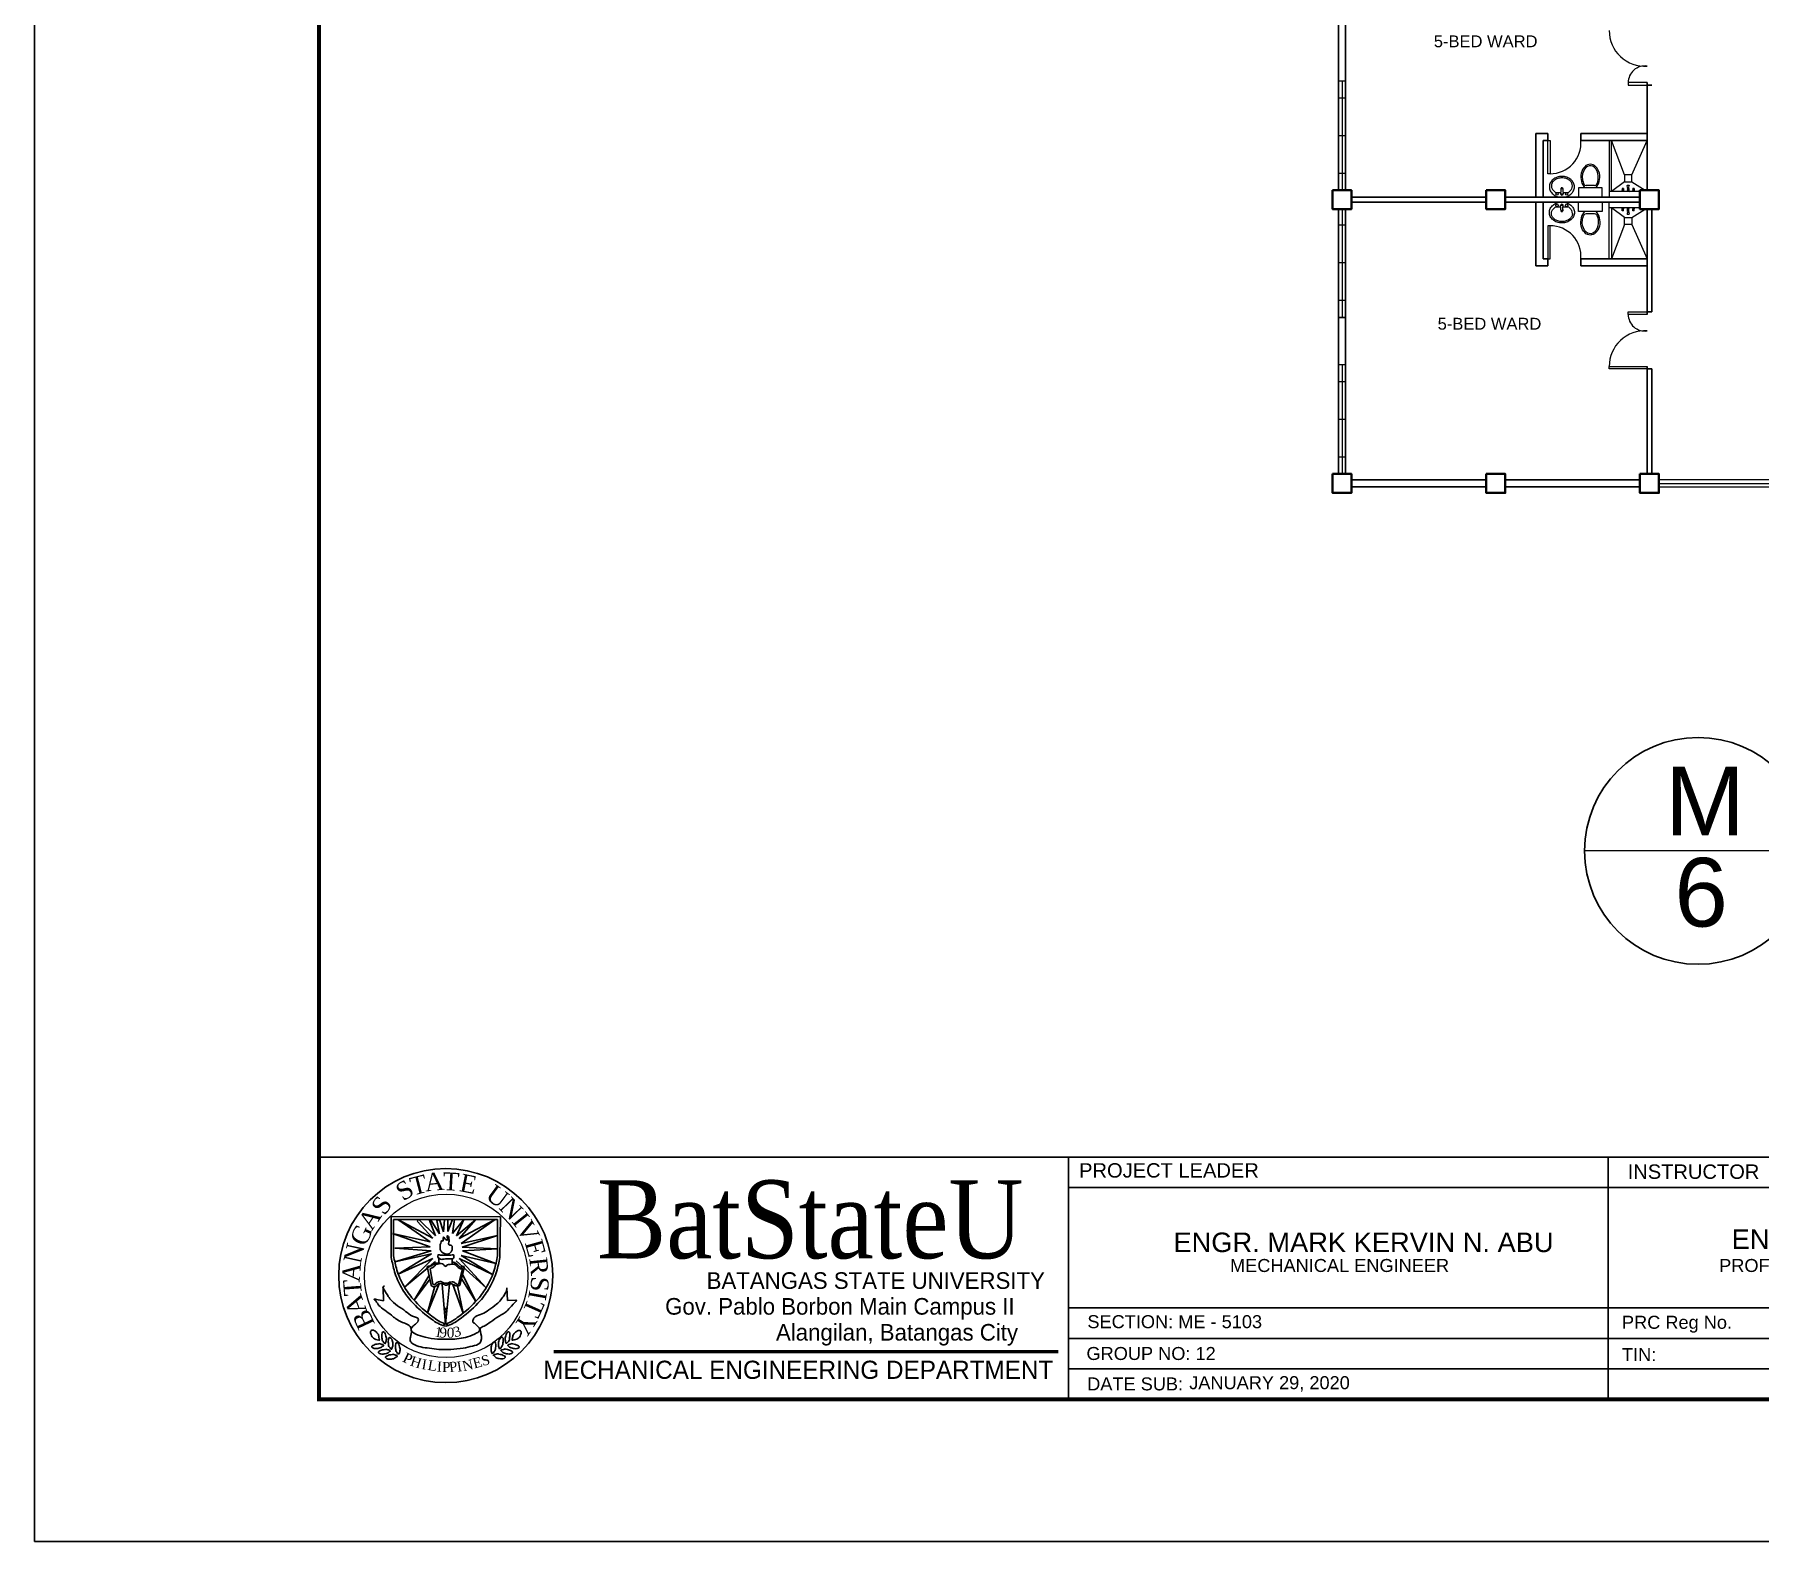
# Model space of a CAD drawing. Header units: millimetres. Extents: x -116 to 421, y 1 to 342.
# Drawn here: x 202.03 to 238.5, y 86.59 to 118.45 of the extents above; entities that cross this region are included whole.
import ezdxf
from ezdxf.enums import TextEntityAlignment as Align

# ---------------------------------------------------------------- set-up
doc = ezdxf.new("R2010")
doc.units = ezdxf.units.MM
doc.header["$MEASUREMENT"] = 0
doc.layers.add('label', color=7, linetype='Continuous')
doc.layers.add('template', color=7, linetype='Continuous')
doc.styles.add('arial', font='arial.ttf')
doc.styles.add('CGOTHIC', font='GOTHIC.TTF')
doc.styles.add('GARAMOND', font='GARA.TTF')
doc.styles.get("Standard").update_dxf_attribs({"font": 'arial.ttf'})
doc.styles.add('SWISSLT175', font='swissl.ttf', dxfattribs={"height": 0.175})

msp = doc.modelspace()

# ---------------------------------------------------------------- linework, layer by layer
at = {"color": 8, "lineweight": 25}
for p, q in [((229.6, 115.161), (229.6, 120.761)), ((229.75, 115.161), (229.75, 120.761)), ((236.125, 117.436), (236.125, 115.161)), ((236.125, 117.386), (236.225, 117.386)), ((233.775, 116.361), (233.775, 115.011)), ((234.725, 116.211), (234.725, 116.361)), ((229.875, 115.011), (232.725, 115.011)), ((229.875, 114.911), (232.725, 114.911)), ((233.125, 115.011), (235.975, 115.011)), ((233.125, 114.911), (235.975, 114.911)), ((233.775, 113.561), (233.775, 114.911)), ((229.6, 109.161), (229.6, 114.761)), ((229.75, 109.161), (229.75, 114.761)), ((236.125, 114.761), (236.125, 112.536)), ((236.225, 114.761), (236.225, 112.586)), ((236.125, 112.586), (236.225, 112.586)), ((236.125, 111.436), (236.125, 109.161)), ((236.125, 111.386), (236.225, 111.386)), ((236.225, 111.386), (236.225, 109.161)), ((229.875, 109.036), (232.725, 109.036)), ((229.875, 108.886), (232.725, 108.886)), ((233.125, 109.036), (235.975, 109.036)), ((233.125, 108.886), (235.975, 108.886))]:
    msp.add_line(p, q, dxfattribs=at)
at = {"color": 8, "lineweight": 9}
for p, q in [((229.6, 117.473), (229.75, 117.473)), ((229.6, 115.161), (229.6, 117.473)), ((229.675, 117.473), (229.675, 115.161)), ((229.6, 116.317), (229.6, 117.117)), ((229.6, 117.117), (229.75, 117.117)), ((229.75, 117.117), (229.75, 115.517)), ((229.6, 116.317), (229.75, 116.317)), ((229.75, 115.517), (229.6, 115.517)), ((235.015, 115.261), (234.834, 115.261)), ((235.713, 115.221), (235.704, 115.263)), ((235.705, 115.268), (235.744, 115.268)), ((235.737, 115.221), (235.746, 115.263)), ((229.6, 115.161), (229.75, 115.161)), ((234.31, 115.209), (234.297, 115.087)), ((234.339, 115.209), (234.353, 115.087)), ((234.349, 115.113), (234.451, 115.113)), ((234.675, 115.211), (234.675, 115.011)), ((235.175, 115.211), (234.675, 115.211)), ((234.675, 115.011), (235.175, 115.011)), ((234.675, 114.711), (234.675, 114.911)), ((234.675, 114.911), (235.175, 114.911)), ((235.175, 115.011), (235.175, 115.211)), ((235.175, 114.911), (235.175, 114.711)), ((235.975, 115.136), (235.325, 115.136)), ((235.594, 115.137), (235.598, 115.143)), ((235.594, 115.137), (235.594, 115.136)), ((235.628, 115.137), (235.594, 115.137)), ((235.628, 115.136), (235.594, 115.136)), ((235.598, 115.193), (235.595, 115.191)), ((235.595, 115.191), (235.595, 115.169)), ((235.628, 115.191), (235.595, 115.191)), ((235.595, 115.169), (235.597, 115.165)), ((235.597, 115.163), (235.597, 115.157)), ((235.625, 115.157), (235.597, 115.157)), ((235.597, 115.157), (235.598, 115.155)), ((235.598, 115.194), (235.598, 115.193)), ((235.624, 115.194), (235.598, 115.194)), ((235.624, 115.193), (235.598, 115.193)), ((235.598, 115.182), (235.598, 115.17)), ((235.598, 115.169), (235.605, 115.169)), ((235.624, 115.155), (235.598, 115.155)), ((235.625, 115.143), (235.598, 115.143)), ((235.6, 115.143), (235.6, 115.155)), ((235.605, 115.182), (235.605, 115.17)), ((235.617, 115.182), (235.617, 115.17)), ((235.624, 115.169), (235.617, 115.169)), ((235.623, 115.143), (235.623, 115.155)), ((235.624, 115.194), (235.624, 115.193)), ((235.624, 115.193), (235.628, 115.191)), ((235.624, 115.182), (235.624, 115.17)), ((235.625, 115.157), (235.624, 115.155)), ((235.625, 115.163), (235.625, 115.157)), ((235.628, 115.137), (235.625, 115.143)), ((235.628, 115.169), (235.626, 115.165)), ((235.628, 115.191), (235.628, 115.169)), ((235.628, 115.137), (235.628, 115.136)), ((235.696, 115.136), (235.707, 115.142)), ((235.754, 115.136), (235.696, 115.136)), ((235.707, 115.151), (235.742, 115.151)), ((235.707, 115.142), (235.707, 115.151)), ((235.707, 115.142), (235.742, 115.142)), ((235.742, 115.142), (235.707, 115.142)), ((235.712, 115.193), (235.708, 115.191)), ((235.717, 115.191), (235.708, 115.191)), ((235.708, 115.191), (235.708, 115.169)), ((235.708, 115.169), (235.71, 115.165)), ((235.711, 115.163), (235.711, 115.157)), ((235.717, 115.157), (235.711, 115.157)), ((235.711, 115.157), (235.712, 115.155)), ((235.717, 115.194), (235.712, 115.194)), ((235.712, 115.194), (235.712, 115.193)), ((235.717, 115.193), (235.712, 115.193)), ((235.712, 115.182), (235.712, 115.17)), ((235.712, 115.169), (235.717, 115.169)), ((235.717, 115.155), (235.712, 115.155)), ((235.737, 115.221), (235.713, 115.221)), ((235.713, 115.221), (235.713, 115.214)), ((235.737, 115.221), (235.713, 115.221)), ((235.713, 115.214), (235.737, 115.214)), ((235.713, 115.151), (235.713, 115.155)), ((235.717, 115.151), (235.717, 115.214)), ((235.732, 115.151), (235.717, 115.151)), ((235.732, 115.214), (235.732, 115.151)), ((235.738, 115.194), (235.732, 115.194)), ((235.738, 115.193), (235.732, 115.193)), ((235.741, 115.191), (235.732, 115.191)), ((235.738, 115.169), (235.732, 115.169)), ((235.739, 115.157), (235.732, 115.157)), ((235.738, 115.155), (235.732, 115.155)), ((235.736, 115.151), (235.736, 115.155)), ((235.737, 115.214), (235.737, 115.221)), ((235.738, 115.194), (235.738, 115.193)), ((235.738, 115.193), (235.741, 115.191)), ((235.738, 115.182), (235.738, 115.17)), ((235.739, 115.157), (235.738, 115.155)), ((235.741, 115.169), (235.739, 115.165)), ((235.739, 115.163), (235.739, 115.157)), ((235.741, 115.191), (235.741, 115.169)), ((235.742, 115.151), (235.742, 115.142)), ((235.742, 115.142), (235.754, 115.136)), ((235.821, 115.137), (235.825, 115.143)), ((235.856, 115.137), (235.821, 115.137)), ((235.821, 115.137), (235.821, 115.136)), ((235.856, 115.136), (235.821, 115.136)), ((235.825, 115.193), (235.822, 115.191)), ((235.855, 115.191), (235.822, 115.191)), ((235.822, 115.191), (235.822, 115.169)), ((235.822, 115.169), (235.824, 115.165)), ((235.824, 115.163), (235.824, 115.157)), ((235.824, 115.157), (235.825, 115.155)), ((235.852, 115.157), (235.824, 115.157)), ((235.852, 115.194), (235.825, 115.194)), ((235.825, 115.194), (235.825, 115.193)), ((235.852, 115.193), (235.825, 115.193)), ((235.825, 115.182), (235.825, 115.17)), ((235.825, 115.169), (235.833, 115.169)), ((235.852, 115.155), (235.825, 115.155)), ((235.852, 115.143), (235.825, 115.143)), ((235.827, 115.143), (235.827, 115.155)), ((235.832, 115.182), (235.832, 115.17)), ((235.852, 115.169), (235.844, 115.169)), ((235.845, 115.182), (235.845, 115.17)), ((235.85, 115.143), (235.85, 115.155)), ((235.852, 115.194), (235.852, 115.193)), ((235.852, 115.193), (235.855, 115.191)), ((235.852, 115.182), (235.852, 115.17)), ((235.852, 115.163), (235.852, 115.157)), ((235.852, 115.157), (235.852, 115.155)), ((235.856, 115.137), (235.852, 115.143)), ((235.855, 115.169), (235.853, 115.165)), ((235.855, 115.191), (235.855, 115.169)), ((235.856, 115.137), (235.856, 115.136)), ((229.6, 112.473), (229.6, 114.761)), ((229.675, 114.761), (229.675, 112.473)), ((234.31, 114.713), (234.297, 114.835)), ((234.339, 114.713), (234.353, 114.835)), ((234.349, 114.809), (234.451, 114.809)), ((235.175, 114.711), (234.675, 114.711)), ((235.015, 114.661), (234.834, 114.661)), ((235.975, 114.786), (235.325, 114.786)), ((235.594, 114.785), (235.594, 114.786)), ((235.628, 114.786), (235.594, 114.786)), ((235.594, 114.785), (235.598, 114.778)), ((235.628, 114.785), (235.594, 114.785)), ((235.595, 114.752), (235.597, 114.757)), ((235.595, 114.73), (235.595, 114.752)), ((235.598, 114.729), (235.595, 114.73)), ((235.628, 114.73), (235.595, 114.73)), ((235.597, 114.764), (235.598, 114.766)), ((235.597, 114.758), (235.597, 114.764)), ((235.625, 114.764), (235.597, 114.764)), ((235.625, 114.778), (235.598, 114.778)), ((235.624, 114.766), (235.598, 114.766)), ((235.598, 114.752), (235.605, 114.752)), ((235.598, 114.739), (235.598, 114.751)), ((235.598, 114.727), (235.598, 114.729)), ((235.624, 114.729), (235.598, 114.729)), ((235.624, 114.727), (235.598, 114.727)), ((235.6, 114.778), (235.6, 114.766)), ((235.605, 114.739), (235.605, 114.751)), ((235.624, 114.752), (235.617, 114.752)), ((235.617, 114.739), (235.617, 114.751)), ((235.623, 114.778), (235.623, 114.766)), ((235.625, 114.764), (235.624, 114.766)), ((235.624, 114.739), (235.624, 114.751)), ((235.624, 114.729), (235.628, 114.73)), ((235.624, 114.727), (235.624, 114.729)), ((235.628, 114.785), (235.625, 114.778)), ((235.625, 114.758), (235.625, 114.764)), ((235.628, 114.752), (235.626, 114.757)), ((235.628, 114.785), (235.628, 114.786)), ((235.628, 114.73), (235.628, 114.752)), ((235.696, 114.786), (235.707, 114.78)), ((235.754, 114.786), (235.696, 114.786)), ((235.713, 114.7), (235.704, 114.658)), ((235.705, 114.654), (235.744, 114.654)), ((235.707, 114.78), (235.742, 114.78)), ((235.742, 114.78), (235.707, 114.78)), ((235.707, 114.78), (235.707, 114.77)), ((235.707, 114.77), (235.742, 114.77)), ((235.708, 114.752), (235.71, 114.757)), ((235.708, 114.73), (235.708, 114.752)), ((235.717, 114.73), (235.708, 114.73)), ((235.712, 114.729), (235.708, 114.73)), ((235.711, 114.764), (235.712, 114.766)), ((235.717, 114.764), (235.711, 114.764)), ((235.711, 114.758), (235.711, 114.764)), ((235.717, 114.766), (235.712, 114.766)), ((235.712, 114.752), (235.717, 114.752)), ((235.712, 114.739), (235.712, 114.751)), ((235.717, 114.729), (235.712, 114.729)), ((235.712, 114.727), (235.712, 114.729)), ((235.717, 114.727), (235.712, 114.727)), ((235.713, 114.77), (235.713, 114.766)), ((235.713, 114.7), (235.713, 114.708)), ((235.713, 114.708), (235.737, 114.708)), ((235.737, 114.7), (235.713, 114.7)), ((235.737, 114.7), (235.713, 114.7)), ((235.717, 114.77), (235.717, 114.708)), ((235.732, 114.77), (235.717, 114.77)), ((235.732, 114.708), (235.732, 114.77)), ((235.738, 114.766), (235.732, 114.766)), ((235.739, 114.764), (235.732, 114.764)), ((235.738, 114.752), (235.732, 114.752)), ((235.741, 114.73), (235.732, 114.73)), ((235.738, 114.729), (235.732, 114.729)), ((235.738, 114.727), (235.732, 114.727)), ((235.736, 114.77), (235.736, 114.766)), ((235.737, 114.708), (235.737, 114.7)), ((235.737, 114.7), (235.746, 114.658)), ((235.739, 114.764), (235.738, 114.766)), ((235.738, 114.739), (235.738, 114.751)), ((235.738, 114.729), (235.741, 114.73)), ((235.738, 114.727), (235.738, 114.729)), ((235.739, 114.758), (235.739, 114.764)), ((235.741, 114.752), (235.739, 114.757)), ((235.741, 114.73), (235.741, 114.752)), ((235.742, 114.78), (235.754, 114.786)), ((235.742, 114.77), (235.742, 114.78)), ((235.856, 114.786), (235.821, 114.786)), ((235.821, 114.785), (235.821, 114.786)), ((235.856, 114.785), (235.821, 114.785)), ((235.821, 114.785), (235.825, 114.778)), ((235.822, 114.752), (235.824, 114.757)), ((235.822, 114.73), (235.822, 114.752)), ((235.855, 114.73), (235.822, 114.73)), ((235.825, 114.729), (235.822, 114.73)), ((235.824, 114.764), (235.825, 114.766)), ((235.852, 114.764), (235.824, 114.764)), ((235.824, 114.758), (235.824, 114.764)), ((235.852, 114.778), (235.825, 114.778)), ((235.852, 114.766), (235.825, 114.766)), ((235.825, 114.752), (235.833, 114.752)), ((235.825, 114.739), (235.825, 114.751)), ((235.852, 114.729), (235.825, 114.729)), ((235.825, 114.727), (235.825, 114.729)), ((235.852, 114.727), (235.825, 114.727)), ((235.827, 114.778), (235.827, 114.766)), ((235.832, 114.739), (235.832, 114.751)), ((235.852, 114.752), (235.844, 114.752)), ((235.845, 114.739), (235.845, 114.751)), ((235.85, 114.778), (235.85, 114.766)), ((235.856, 114.785), (235.852, 114.778)), ((235.852, 114.764), (235.852, 114.766)), ((235.852, 114.758), (235.852, 114.764)), ((235.852, 114.739), (235.852, 114.751)), ((235.852, 114.729), (235.855, 114.73)), ((235.852, 114.727), (235.852, 114.729)), ((235.855, 114.752), (235.853, 114.757)), ((235.855, 114.73), (235.855, 114.752)), ((235.856, 114.785), (235.856, 114.786)), ((229.6, 113.63), (229.6, 114.43)), ((229.6, 114.43), (229.75, 114.43)), ((229.75, 114.43), (229.75, 112.83)), ((229.6, 113.63), (229.75, 113.63)), ((229.75, 112.83), (229.6, 112.83)), ((229.6, 112.473), (229.75, 112.473)), ((229.6, 111.473), (229.75, 111.473)), ((229.6, 109.161), (229.6, 111.473)), ((229.675, 111.473), (229.675, 109.161)), ((229.6, 110.317), (229.6, 111.117)), ((229.6, 111.117), (229.75, 111.117)), ((229.75, 111.117), (229.75, 109.517)), ((229.6, 110.317), (229.75, 110.317)), ((229.75, 109.517), (229.6, 109.517)), ((229.6, 109.161), (229.75, 109.161)), ((239.075, 109.036), (236.375, 109.036)), ((236.375, 108.961), (239.075, 108.961)), ((236.375, 108.886), (239.075, 108.886))]:
    msp.add_line(p, q, dxfattribs=at)
at = {"color": 8, "lineweight": 25, "ltscale": 0.3}
for p, q in [((234.025, 116.361), (233.775, 116.361)), ((234.025, 116.211), (234.025, 116.361)), ((236.125, 116.361), (234.725, 116.361)), ((234.025, 116.211), (233.925, 116.211)), ((233.925, 115.011), (233.925, 116.211)), ((236.125, 116.211), (234.725, 116.211)), ((233.925, 114.911), (233.925, 113.711)), ((234.025, 113.561), (233.775, 113.561)), ((234.025, 113.711), (233.925, 113.711)), ((234.025, 113.711), (234.025, 113.561)), ((236.125, 113.711), (234.725, 113.711)), ((234.725, 113.711), (234.725, 113.561)), ((236.125, 113.561), (234.725, 113.561))]:
    msp.add_line(p, q, dxfattribs=at)
at = {"color": 8, "lineweight": 9, "ltscale": 0.3}
for p, q in [((235.65, 115.486), (235.375, 116.211)), ((235.8, 115.486), (236.125, 116.211)), ((235.65, 115.336), (235.375, 115.136)), ((235.8, 115.336), (236.084, 115.161)), ((235.65, 114.586), (235.375, 114.786)), ((235.8, 114.586), (236.084, 114.761)), ((235.65, 114.436), (235.375, 113.711)), ((235.8, 114.436), (236.125, 113.711))]:
    msp.add_line(p, q, dxfattribs=at)
at = {"color": 0, "linetype": 'ByBlock', "lineweight": 9}
msp.add_line((239.812, 101.19), (234.805, 101.19), dxfattribs=at)
at = {"color": 8, "lineweight": 9}
for points in [[(229.6, 117.473), (229.75, 117.473), (229.75, 115.161), (229.6, 115.161)], [(229.6, 114.761), (229.75, 114.761), (229.75, 112.473), (229.6, 112.473)], [(229.6, 111.473), (229.75, 111.473), (229.75, 109.161), (229.6, 109.161)]]:
    msp.add_lwpolyline(points, close=True, dxfattribs=at)
at = {"color": 8, "lineweight": 13, "ltscale": 0.03}
for points in [[(236.125, 117.386), (236.125, 117.436), (235.725, 117.436), (235.725, 117.386)], [(234.025, 116.211), (234.075, 116.211), (234.075, 115.511), (234.025, 115.511)], [(234.025, 113.711), (234.075, 113.711), (234.075, 114.411), (234.025, 114.411)], [(236.125, 112.586), (236.125, 112.536), (235.725, 112.536), (235.725, 112.586)], [(236.125, 111.436), (236.125, 111.386), (235.325, 111.386), (235.325, 111.436)]]:
    msp.add_lwpolyline(points, close=True, dxfattribs=at)
at = {"color": 8, "lineweight": 9, "ltscale": 0.3}
for points in [[(235.375, 115.136), (235.375, 116.211), (235.325, 116.211), (235.325, 115.011), (235.325, 115.011)], [(235.375, 114.786), (235.375, 113.711), (235.325, 113.711), (235.325, 114.911), (235.325, 114.911)]]:
    msp.add_lwpolyline(points, dxfattribs=at)
at = {"color": 8, "lineweight": 9}
for points in [[(234.59, 115.232, 0.11576), (234.57, 115.314, 0.104047), (234.512, 115.388, 0.090875), (234.428, 115.435, 0.083344), (234.325, 115.453, 0.083344), (234.221, 115.435, 0.090875), (234.137, 115.388, 0.104047), (234.079, 115.314, 0.11576), (234.06, 115.232, 0.11576), (234.079, 115.149, 0.104047), (234.137, 115.076, 0.090875), (234.221, 115.028, 0.083344), (234.325, 115.011, 0.083344), (234.428, 115.028, 0.090875), (234.512, 115.076, 0.104047), (234.57, 115.149, 0.11576)], [(234.59, 114.69, -0.11576), (234.57, 114.607, -0.104047), (234.512, 114.534, -0.090875), (234.428, 114.486, -0.083344), (234.325, 114.469, -0.083344), (234.221, 114.486, -0.090875), (234.137, 114.534, -0.104047), (234.079, 114.607, -0.11576), (234.06, 114.69, -0.11576), (234.079, 114.772, -0.104047), (234.137, 114.846, -0.090875), (234.221, 114.893, -0.083344), (234.325, 114.911, -0.083344), (234.428, 114.893, -0.090875), (234.512, 114.846, -0.104047), (234.57, 114.772, -0.11576)]]:
    msp.add_lwpolyline(points, format="xyb", close=True, dxfattribs=at)
for points in [[(234.547, 115.253, 0.124838), (234.531, 115.315, 0.105788), (234.482, 115.373, 0.086697), (234.412, 115.409, 0.076776), (234.325, 115.423, 0.076776), (234.237, 115.409, 0.086697), (234.167, 115.373, 0.105788), (234.118, 115.315, 0.124838), (234.102, 115.253, 0.124838), (234.118, 115.19, 0.105788), (234.167, 115.133, 0.040067), (234.198, 115.113), (234.3, 115.113, 0.040067)], [(234.547, 114.669, -0.124838), (234.531, 114.606, -0.105788), (234.482, 114.549, -0.086697), (234.412, 114.512, -0.076776), (234.325, 114.499, -0.076776), (234.237, 114.512, -0.086697), (234.167, 114.549, -0.105788), (234.118, 114.606, -0.124838), (234.102, 114.669, -0.124838), (234.118, 114.731, -0.105788), (234.167, 114.789, -0.040067), (234.198, 114.809), (234.3, 114.809, -0.040067)]]:
    msp.add_lwpolyline(points, format="xyb", dxfattribs=at)
at = {"color": 8, "lineweight": 9, "ltscale": 0.03}
for points in [[(235.65, 115.336), (235.8, 115.336), (235.8, 115.486), (235.65, 115.486)], [(235.65, 114.586), (235.8, 114.586), (235.8, 114.436), (235.65, 114.436)]]:
    msp.add_lwpolyline(points, close=True, dxfattribs=at)
at = {"color": 8, "lineweight": 35}
for points in [[(229.475, 115.161), (229.875, 115.161), (229.875, 114.761), (229.475, 114.761)], [(232.725, 115.161), (233.125, 115.161), (233.125, 114.761), (232.725, 114.761)], [(235.975, 115.161), (236.375, 115.161), (236.375, 114.761), (235.975, 114.761)], [(229.475, 109.161), (229.875, 109.161), (229.875, 108.761), (229.475, 108.761)], [(232.725, 109.161), (233.125, 109.161), (233.125, 108.761), (232.725, 108.761)], [(235.975, 109.161), (236.375, 109.161), (236.375, 108.761), (235.975, 108.761)]]:
    msp.add_lwpolyline(points, close=True, dxfattribs=at)
at = {"color": 8, "lineweight": 9}
for centre, radius in [((234.223, 115.084), 0.0255), ((234.325, 115.077), 0.0095), ((234.426, 115.084), 0.0255), ((234.223, 114.838), 0.0255), ((234.325, 114.844), 0.0095), ((234.426, 114.838), 0.0255)]:
    msp.add_circle(centre, radius, dxfattribs=at)
msp.add_circle((237.202, 101.19), 2.398)
at = {"color": 8, "lineweight": 13, "ltscale": 0.03}
for centre, radius, start, end in [((236.076, 118.536), 0.752, 180, 273.6952), ((236.078, 117.436), 0.353, 82.3719, 180), ((234.075, 116.163), 0.652, 270, 4.2422), ((234.075, 113.759), 0.652, 355.7578, 90), ((236.078, 112.536), 0.353, 180, 277.6281), ((236.076, 111.436), 0.752, 86.3048, 180)]:
    msp.add_arc(centre, radius, start, end, dxfattribs=at)
at = {"color": 8, "lineweight": 9}
for centre, radius, start, end in [((234.416, 115.253), 0.131, 331.5364, 0), ((234.834, 115.311), 0.05, 208.0084, 270), ((235.015, 115.311), 0.05, 270, 331.8499), ((234.325, 115.084), 0.028, 173.7545, 6.2455), ((234.325, 115.186), 0.025, 126.3068, 221.2022), ((234.325, 115.115), 0.0948, 81.2026, 98.7974), ((234.325, 115.186), 0.025, 71.3793, 108.6207), ((234.325, 115.186), 0.025, 318.7978, 53.6932), ((234.344, 115.314), 0.228, 298.2037, 307.3815), ((234.372, 115.277), 0.181, 307.3815, 331.5364), ((234.325, 114.838), 0.028, 353.7545, 186.2455), ((234.325, 114.736), 0.025, 138.7978, 233.6932), ((234.325, 114.807), 0.0948, 261.2026, 278.7974), ((234.325, 114.736), 0.025, 251.3793, 288.6207), ((234.325, 114.736), 0.025, 306.3068, 41.2022), ((234.344, 114.608), 0.228, 52.6185, 61.7963), ((234.372, 114.645), 0.181, 28.4636, 52.6185), ((234.416, 114.669), 0.131, 0, 28.4636), ((234.834, 114.611), 0.05, 90, 151.9916), ((235.015, 114.611), 0.05, 28.1501, 90)]:
    msp.add_arc(centre, radius, start, end, dxfattribs=at)
for centre, major_axis, ratio, start_param, end_param in [((234.925, 115.436), (0, -0.275), 0.727273, 0.612555, 5.670631), ((235.708, 115.264), (0.00268, 0.00268), 1, 1.354119, 2.724181), ((235.585, 115.181), (0.00896, 0.00896), 1, 5.560378, 6.271464), ((235.583, 115.176), (-0.0118, 0.0118), 1, 3.273911, 3.406137), ((235.594, 115.17), (0.00268, 0.00268), 1, 4.870036, 5.497675), ((235.593, 115.163), (0.00268, 0.00268), 1, 5.497675, 5.991616), ((235.616, 115.182), (0.00738, 0.00738), 1, 1.497691, 2.282489), ((235.609, 115.17), (-0.00268, 0.00268), 1, 0.785286, 1.412925), ((235.616, 115.175), (0.00887, 0.00887), 1, 2.983721, 3.344735), ((235.611, 115.187), (-0.00268, 0.00268), 1, -1.497915, -0.073106), ((235.611, 115.168), (-0.00268, 0.00268), 1, 1.773938, 2.938226), ((235.606, 115.175), (0.00887, 0.00887), 1, 4.509022, 4.870036), ((235.607, 115.182), (-0.00738, 0.00738), 1, 4.000472, 4.78527), ((235.613, 115.17), (-0.00268, 0.00268), 1, 3.299239, 3.926878), ((235.637, 115.181), (-0.00896, 0.00896), 1, 0.011497, 0.722582), ((235.628, 115.17), (0.00268, 0.00268), 1, 2.356082, 2.983721), ((235.639, 115.176), (-0.0118, 0.0118), 1, 1.306028, 1.438253), ((235.629, 115.163), (0.00268, 0.00268), 1, 1.862141, 2.356082), ((235.699, 115.181), (-0.00896, 0.00896), 1, 3.989582, 4.700667), ((235.697, 115.176), (0.0118, 0.0118), 1, 4.844707, 4.976933), ((235.707, 115.163), (-0.00268, 0.00268), 1, 3.926878, 4.42082), ((235.708, 115.17), (-0.00268, 0.00268), 1, 3.299239, 3.926878), ((235.751, 115.181), (-0.00896, 0.00896), 1, 0.011497, 0.722582), ((235.742, 115.17), (-0.00268, 0.00268), 1, 0.785286, 1.412925), ((235.753, 115.176), (0.0118, 0.0118), 1, 2.876824, 3.009049), ((235.743, 115.163), (-0.00268, 0.00268), 1, 0.291344, 0.785286), ((235.813, 115.181), (0.00896, 0.00896), 1, 5.560378, 6.271464), ((235.81, 115.176), (-0.0118, 0.0118), 1, 3.273911, 3.406137), ((235.821, 115.163), (0.00268, 0.00268), 1, 5.497675, 5.991616), ((235.822, 115.17), (0.00268, 0.00268), 1, 4.870036, 5.497675), ((235.843, 115.182), (0.00738, 0.00738), 1, 1.497691, 2.282489), ((235.836, 115.17), (-0.00268, 0.00268), 1, 0.785286, 1.412925), ((235.843, 115.175), (0.00887, 0.00887), 1, 2.983721, 3.344735), ((235.838, 115.187), (-0.00268, 0.00268), 1, -1.497915, -0.073106), ((235.838, 115.168), (-0.00268, 0.00268), 1, 1.773938, 2.938226), ((235.834, 115.182), (-0.00738, 0.00738), 1, 4.000472, 4.78527), ((235.834, 115.175), (0.00887, 0.00887), 1, 4.509022, 4.870036), ((235.841, 115.17), (-0.00268, 0.00268), 1, 3.299239, 3.926878), ((235.864, 115.181), (-0.00896, 0.00896), 1, 0.011497, 0.722582), ((235.855, 115.17), (0.00268, 0.00268), 1, 2.356082, 2.983721), ((235.867, 115.176), (0.0118, 0.0118), 1, 2.876824, 3.009049), ((235.856, 115.163), (0.00268, 0.00268), 1, 1.862141, 2.356082), ((235.742, 114.657), (-0.00268, 0.00268), 1, 2.92514, 4.295202)]:
    msp.add_ellipse(centre, major_axis=major_axis, ratio=ratio, start_param=start_param, end_param=end_param, dxfattribs=at)
at = {"color": 8, "lineweight": 9, "extrusion": (-4.99074e-41, 2.88216e-41, -1)}
msp.add_ellipse((235.742, 115.264), major_axis=(0.00268, 0.00268), ratio=1, start_param=-0.216453, end_param=1.153609, dxfattribs=at)
at = {"color": 8, "lineweight": 9, "extrusion": (0, 0, -1)}
msp.add_ellipse((234.925, 114.486), major_axis=(0, 0.275), ratio=0.727273, start_param=0.612555, end_param=5.670631, dxfattribs=at)
at = {"color": 8, "lineweight": 9, "extrusion": (-4.99074e-41, -2.88216e-41, -1)}
for centre, major_axis, start_param, end_param in [((235.585, 114.74), (-0.00896, 0.00896), 2.418785, 3.129871), ((235.583, 114.745), (-0.0118, 0.0118), 1.703115, 1.83534), ((235.593, 114.758), (-0.00268, 0.00268), 2.356082, 2.850023), ((235.594, 114.751), (-0.00268, 0.00268), 1.728443, 2.356082), ((235.609, 114.751), (-0.00268, -0.00268), 0.785286, 1.412925), ((235.616, 114.74), (-0.00738, -0.00738), 6.21008, 6.994878), ((235.616, 114.746), (-0.00887, 0.00887), -0.157871, 0.203142), ((235.611, 114.753), (-0.00268, 0.00268), 0.203142, 1.36743), ((235.611, 114.735), (-0.00268, 0.00268), 3.214474, 4.639283), ((235.606, 114.746), (-0.00887, -0.00887), 2.938226, 3.299239), ((235.607, 114.74), (-0.00738, -0.00738), 4.000472, 4.78527), ((235.613, 114.751), (-0.00268, -0.00268), 3.299239, 3.926878), ((235.628, 114.751), (-0.00268, -0.00268), 0.785286, 1.412925), ((235.637, 114.74), (-0.00896, 0.00896), -1.559299, -0.848214), ((235.629, 114.758), (-0.00268, 0.00268), -1.279452, -0.785511), ((235.639, 114.745), (-0.0118, 0.0118), -0.264769, -0.132543), ((235.708, 114.657), (-0.00268, -0.00268), 6.066508, 7.43657), ((235.699, 114.74), (-0.00896, 0.00896), 2.418785, 3.129871), ((235.707, 114.758), (-0.00268, -0.00268), 3.926878, 4.42082), ((235.697, 114.745), (-0.0118, -0.0118), 3.273911, 3.406137), ((235.708, 114.751), (-0.00268, -0.00268), 3.299239, 3.926878), ((235.742, 114.751), (-0.00268, 0.00268), -0.785511, -0.157871), ((235.751, 114.74), (-0.00896, -0.00896), 0.011497, 0.722582), ((235.743, 114.758), (-0.00268, 0.00268), -1.279452, -0.785511), ((235.753, 114.745), (-0.0118, -0.0118), 1.306028, 1.438253), ((235.813, 114.74), (-0.00896, -0.00896), 3.989582, 4.700667), ((235.81, 114.745), (-0.0118, 0.0118), 1.703115, 1.83534), ((235.821, 114.758), (-0.00268, -0.00268), 3.926878, 4.42082), ((235.822, 114.751), (-0.00268, -0.00268), 3.299239, 3.926878), ((235.836, 114.751), (-0.00268, -0.00268), 0.785286, 1.412925), ((235.843, 114.74), (-0.00738, 0.00738), 4.639283, 5.424081), ((235.843, 114.746), (-0.00887, -0.00887), 1.412925, 1.773938), ((235.838, 114.754), (-0.00268, 0.00268), 0.203142, 1.36743), ((235.838, 114.735), (-0.00268, -0.00268), 4.78527, 6.21008), ((235.834, 114.746), (-0.00887, 0.00887), 1.36743, 1.728443), ((235.834, 114.74), (-0.00738, -0.00738), 4.000472, 4.78527), ((235.841, 114.751), (-0.00268, -0.00268), 3.299239, 3.926878), ((235.856, 114.758), (-0.00268, -0.00268), 0.291344, 0.785286), ((235.867, 114.745), (-0.0118, 0.0118), -0.264769, -0.132543), ((235.855, 114.751), (-0.00268, 0.00268), -0.785511, -0.157871), ((235.864, 114.74), (-0.00896, 0.00896), -1.559299, -0.848214)]:
    msp.add_ellipse(centre, major_axis=major_axis, ratio=1, start_param=start_param, end_param=end_param, dxfattribs=at)
at = {"color": 8, "lineweight": 9}
for points in [[(235.06, 115.287), (235.068, 115.304), (235.076, 115.322), (235.103, 115.413), (235.097, 115.5), (235.04, 115.632), (234.99, 115.673), (234.892, 115.686), (234.839, 115.66), (234.765, 115.549), (234.747, 115.466), (234.763, 115.352), (234.775, 115.317), (234.79, 115.287)], [(235.06, 114.634), (235.068, 114.618), (235.076, 114.6), (235.103, 114.509), (235.097, 114.422), (235.04, 114.29), (234.99, 114.249), (234.892, 114.235), (234.839, 114.261), (234.765, 114.372), (234.747, 114.456), (234.763, 114.57), (234.775, 114.605), (234.79, 114.634)]]:
    msp.add_open_spline(points, degree=3, knots=[0.937253, 0.937253, 0.937253, 0.937253, 1.185372, 1.185372, 2.113864, 2.113864, 3.042356, 3.042356, 3.970847, 3.970847, 4.899339, 4.899339, 5.346062, 5.346062, 5.346062, 5.346062], dxfattribs=at)
at = {"layer": 'template'}
for p, q in [((202.03, 156.981), (202.03, 86.586)), ((208.046, 94.714), (298.297, 94.714)), ((223.893, 94.716), (223.893, 89.594)), ((223.893, 94.714), (223.893, 89.594)), ((235.302, 94.716), (235.302, 89.594)), ((235.302, 94.714), (235.302, 89.594)), ((223.893, 94.074), (280.464, 94.074)), ((209.573, 93.458), (211.884, 93.454)), ((209.573, 92.592), (209.573, 93.458)), ((209.622, 93.395), (211.819, 93.395)), ((209.622, 92.626), (209.622, 93.395)), ((210.452, 92.998), (209.714, 93.395)), ((209.714, 93.395), (210.397, 92.922)), ((210.153, 93.395), (210.121, 93.362)), ((210.511, 93.053), (210.153, 93.395)), ((210.403, 93.395), (210.376, 93.395)), ((210.376, 93.395), (210.511, 93.053)), ((210.593, 93.09), (210.403, 93.395)), ((210.593, 93.395), (210.535, 93.377)), ((210.535, 93.377), (210.593, 93.09)), ((210.674, 93.134), (210.593, 93.395)), ((210.696, 93.395), (210.674, 93.134)), ((210.772, 93.395), (210.696, 93.395)), ((210.87, 93.395), (210.772, 93.139)), ((210.772, 93.139), (210.772, 93.395)), ((211.108, 93.395), (210.87, 93.101)), ((210.87, 93.101), (210.908, 93.395)), ((210.908, 93.395), (210.87, 93.395)), ((211.358, 93.395), (210.951, 93.047)), ((210.951, 93.047), (211.108, 93.395)), ((211.77, 93.395), (211.011, 92.993)), ((211.011, 92.993), (211.358, 93.395)), ((211.049, 92.89), (211.77, 93.395)), ((211.819, 92.62), (211.819, 93.395)), ((211.868, 92.592), (211.884, 93.454)), ((210.397, 92.922), (209.6, 93.096)), ((209.6, 93.096), (210.397, 92.819)), ((210.121, 93.362), (210.452, 92.998)), ((211.819, 93.058), (211.049, 92.89)), ((211.07, 92.808), (211.819, 93.058)), ((210.419, 92.733), (209.648, 92.498)), ((209.648, 92.498), (210.425, 92.667)), ((210.397, 92.819), (209.649, 92.787)), ((209.649, 92.787), (210.419, 92.733)), ((210.425, 92.667), (209.722, 92.236)), ((211.819, 92.776), (211.07, 92.808)), ((211.081, 92.733), (211.819, 92.776)), ((211.786, 92.466), (211.081, 92.733)), ((209.722, 92.236), (210.452, 92.57)), ((210.452, 92.57), (209.856, 91.961)), ((209.856, 91.961), (210.506, 92.505)), ((210.336, 92.363), (210.414, 92.007)), ((210.396, 92.355), (210.454, 92.025)), ((210.582, 92.577), (210.582, 92.477)), ((210.862, 92.565), (210.862, 92.465)), ((211.578, 91.948), (210.945, 92.521)), ((211.072, 92.326), (210.991, 92.019)), ((211.716, 92.231), (211.011, 92.57)), ((211.011, 92.57), (211.578, 91.948)), ((211.023, 92.002), (211.117, 92.365)), ((211.049, 92.635), (211.716, 92.231)), ((211.049, 92.635), (211.786, 92.466)), ((209.409, 91.675), (209.399, 91.951)), ((210.37, 92.201), (210.059, 91.686)), ((210.059, 91.686), (210.381, 92.12)), ((210.34, 91.422), (210.587, 92.038)), ((210.495, 91.984), (210.34, 91.422)), ((210.652, 92.022), (210.721, 91.184)), ((210.721, 91.184), (210.804, 92.028)), ((210.875, 92.022), (211.094, 91.417)), ((211.094, 91.417), (210.973, 91.99)), ((211.054, 92.152), (211.358, 91.659)), ((211.358, 91.659), (211.087, 92.223)), ((212.017, 91.953), (212.029, 91.682)), ((209.226, 91.713), (209.409, 91.675)), ((212.029, 91.682), (212.209, 91.688)), ((223.893, 91.524), (247.593, 91.524)), ((223.893, 90.881), (259.369, 90.881)), ((223.893, 90.237), (234.227, 90.237)), ((223.893, 90.237), (247.593, 90.237)), ((235.302, 90.237), (245.636, 90.237)), ((202.03, 86.586), (301.306, 86.586))]:
    msp.add_line(p, q, dxfattribs=at)
at = {"layer": 'template', "linetype": 'Continuous', "ltscale": 0.5}
msp.add_line((235.302, 94.714), (235.302, 89.594), dxfattribs=at)
at = {"layer": 'template', "linetype": 'Continuous', "lineweight": 50}
msp.add_line((213.011, 90.602), (223.671, 90.602), dxfattribs=at)
at = {"layer": 'template', "linetype": 'Continuous', "const_width": 0.0853}
msp.add_lwpolyline([(208.046, 89.594), (298.297, 89.594), (298.297, 153.973), (208.046, 153.973)], close=True, dxfattribs=at)
at = {"layer": 'template'}
msp.add_circle((210.725, 92.209), 2.263, dxfattribs=at)
at = {"layer": 'template', "lineweight": 20}
for centre, radius in [((210.725, 92.209), 2.263), ((210.733, 92.202), 1.728)]:
    msp.add_circle(centre, radius, dxfattribs=at)
at = {"layer": 'template', "start_tangent": (-1, 0)}
msp.add_spline([(210.714, 92.667), (210.645, 92.704), (210.609, 92.761), (210.609, 92.823), (210.609, 92.871), (210.624, 92.896), (210.638, 92.944), (210.66, 92.939), (210.667, 92.987), (210.681, 93.024), (210.701, 92.997), (210.738, 92.963), (210.767, 92.963), (210.764, 93.002), (210.751, 93.037), (210.753, 93.049), (210.788, 93.019), (210.788, 92.991), (210.794, 92.965), (210.794, 92.936), (210.784, 92.891), (210.81, 92.851), (210.842, 92.852), (210.863, 92.799), (210.857, 92.756), (210.826, 92.697), (210.796, 92.672), (210.758, 92.664), (210.713, 92.664), (210.715, 92.664)], degree=3, dxfattribs=at)
at = {"layer": 'template'}
for points, end_tangent in [([(210.568, 92.647), (210.656, 92.642), (210.747, 92.639), (210.809, 92.64), (210.863, 92.646), (210.893, 92.644), (210.894, 92.615), (210.894, 92.591), (210.883, 92.569), (210.858, 92.565), (210.808, 92.561), (210.72, 92.561), (210.615, 92.558), (210.589, 92.574), (210.559, 92.593), (210.567, 92.648), (210.567, 92.654)], (-1, 0)), ([(210.396, 92.355), (210.472, 92.396), (210.524, 92.442), (210.576, 92.457), (210.628, 92.462), (210.68, 92.442), (210.701, 92.416), (210.721, 92.402), (210.75, 92.428), (210.817, 92.442), (210.881, 92.454), (210.95, 92.422), (210.997, 92.376), (211.055, 92.355), (211.072, 92.364), (211.072, 92.326)], (0, -1))]:
    msp.add_spline(points, degree=3, dxfattribs=dict(at, end_tangent=end_tangent))
for points in [[(209.573, 92.592), (209.643, 92.291), (209.79, 91.955), (209.99, 91.673), (210.392, 91.31), (210.663, 91.152), (210.717, 91.136)], [(209.622, 92.626), (209.692, 92.326), (209.839, 91.99), (210.039, 91.708), (210.441, 91.344), (210.712, 91.187), (210.766, 91.171)], [(210.336, 92.363), (210.335, 92.401), (210.392, 92.41), (210.454, 92.433), (210.53, 92.471), (210.582, 92.477), (210.582, 92.5)], [(211.819, 92.626), (211.749, 92.326), (211.602, 91.99), (211.402, 91.708), (211, 91.344), (210.729, 91.187), (210.675, 91.171)], [(211.868, 92.592), (211.798, 92.291), (211.651, 91.955), (211.451, 91.673), (211.049, 91.31), (210.778, 91.152), (210.724, 91.136)], [(211.116, 92.361), (211.104, 92.404), (211.043, 92.39), (211.008, 92.407), (210.982, 92.439), (210.944, 92.462), (210.912, 92.486), (210.862, 92.486)], [(210.414, 92.007), (210.463, 91.972), (210.515, 91.984), (210.55, 92.021), (210.587, 92.038), (210.64, 92.038), (210.68, 92.03), (210.721, 92.01), (210.788, 92.024), (210.828, 92.036), (210.875, 92.022), (210.973, 91.99), (211.023, 92.002)], [(210.454, 92.025), (210.509, 92.025), (210.518, 92.048), (210.556, 92.068), (210.619, 92.083), (210.68, 92.054), (210.718, 92.048), (210.767, 92.051), (210.805, 92.068), (210.86, 92.074), (210.895, 92.071), (210.927, 92.048), (210.944, 92.033), (210.991, 92.019)], [(209.307, 90.844), (209.198, 90.883), (209.148, 90.961), (209.141, 91.037), (209.151, 91.05), (209.218, 91.044), (209.284, 90.984), (209.31, 90.925), (209.319, 90.87), (209.319, 90.843), (209.312, 90.843), (209.297, 90.857), (209.296, 90.857)], [(209.44, 90.769), (209.468, 90.842), (209.461, 90.931), (209.444, 90.983), (209.406, 91.017), (209.389, 91.014), (209.375, 90.966), (209.371, 90.921), (209.378, 90.869), (209.378, 90.849), (209.399, 90.814), (209.44, 90.773), (209.447, 90.773)], [(209.578, 90.651), (209.606, 90.723), (209.599, 90.813), (209.582, 90.864), (209.544, 90.899), (209.527, 90.895), (209.513, 90.847), (209.51, 90.802), (209.516, 90.751), (209.516, 90.73), (209.537, 90.696), (209.578, 90.654), (209.585, 90.654)], [(211.863, 90.661), (211.838, 90.734), (211.849, 90.823), (211.868, 90.874), (211.908, 90.907), (211.925, 90.903), (211.937, 90.854), (211.938, 90.809), (211.929, 90.758), (211.928, 90.737), (211.906, 90.704), (211.863, 90.664), (211.856, 90.665)], [(212.006, 90.774), (211.981, 90.847), (211.992, 90.936), (212.011, 90.987), (212.051, 91.02), (212.068, 91.016), (212.08, 90.967), (212.081, 90.922), (212.072, 90.871), (212.071, 90.85), (212.049, 90.817), (212.006, 90.777), (211.999, 90.777)], [(212.142, 90.843), (212.252, 90.877), (212.306, 90.953), (212.316, 91.029), (212.307, 91.042), (212.24, 91.039), (212.171, 90.981), (212.142, 90.924), (212.132, 90.869), (212.131, 90.842), (212.137, 90.841), (212.152, 90.855), (212.154, 90.855)], [(209.413, 90.733), (209.351, 90.686), (209.264, 90.668), (209.209, 90.67), (209.165, 90.697), (209.164, 90.714), (209.206, 90.741), (209.248, 90.757), (209.3, 90.765), (209.32, 90.77), (209.358, 90.76), (209.41, 90.732), (209.412, 90.725)], [(209.551, 90.614), (209.49, 90.568), (209.402, 90.549), (209.347, 90.551), (209.304, 90.578), (209.302, 90.595), (209.345, 90.622), (209.386, 90.638), (209.438, 90.646), (209.458, 90.652), (209.497, 90.642), (209.548, 90.613), (209.55, 90.607)], [(209.702, 90.507), (209.641, 90.46), (209.553, 90.442), (209.499, 90.444), (209.455, 90.471), (209.453, 90.488), (209.496, 90.515), (209.538, 90.531), (209.589, 90.539), (209.609, 90.544), (209.648, 90.534), (209.699, 90.506), (209.701, 90.5)], [(209.73, 90.544), (209.757, 90.616), (209.75, 90.705), (209.733, 90.757), (209.695, 90.791), (209.678, 90.788), (209.664, 90.74), (209.661, 90.695), (209.668, 90.643), (209.668, 90.623), (209.688, 90.588), (209.73, 90.547), (209.736, 90.547)], [(211.707, 90.56), (211.683, 90.634), (211.694, 90.723), (211.713, 90.774), (211.752, 90.806), (211.769, 90.802), (211.781, 90.753), (211.783, 90.709), (211.774, 90.657), (211.773, 90.637), (211.751, 90.603), (211.708, 90.564), (211.701, 90.564)], [(211.733, 90.523), (211.793, 90.473), (211.88, 90.451), (211.934, 90.451), (211.979, 90.476), (211.981, 90.493), (211.94, 90.522), (211.899, 90.539), (211.848, 90.549), (211.828, 90.556), (211.789, 90.548), (211.736, 90.522), (211.734, 90.515)], [(211.889, 90.624), (211.948, 90.574), (212.035, 90.552), (212.09, 90.552), (212.134, 90.577), (212.137, 90.594), (212.095, 90.623), (212.054, 90.64), (212.003, 90.65), (211.984, 90.657), (211.944, 90.648), (211.892, 90.622), (211.89, 90.616)], [(212.032, 90.736), (212.091, 90.687), (212.178, 90.665), (212.233, 90.665), (212.277, 90.689), (212.28, 90.707), (212.238, 90.735), (212.197, 90.753), (212.146, 90.763), (212.127, 90.77), (212.087, 90.761), (212.035, 90.735), (212.033, 90.729)]]:
    msp.add_spline(points, degree=3, dxfattribs=at)
for points, knots in [([(209.415, 91.979), (209.365, 91.979), (209.487, 91.816), (209.545, 91.703), (209.701, 91.565), (209.876, 91.463), (209.99, 91.347), (210.173, 91.318), (210.129, 91.225), (210.082, 91.175), (210.018, 91.137), (209.969, 91.038), (210.124, 90.951), (210.3, 90.9), (210.519, 90.862), (210.698, 90.864), (210.909, 90.861), (211.144, 90.889), (211.339, 90.968), (211.445, 91.031), (211.446, 91.099), (211.388, 91.141), (211.352, 91.192), (211.285, 91.226), (211.306, 91.295), (211.366, 91.367), (211.504, 91.389), (211.647, 91.491), (211.784, 91.585), (211.886, 91.688), (211.949, 91.782), (212.004, 91.852), (212.018, 91.941), (212.017, 91.953)], [0, 0, 0, 0, 0.050157, 0.09733, 0.169415, 0.238469, 0.297382, 0.34519, 0.361609, 0.384753, 0.415402, 0.43521, 0.480082, 0.549086, 0.637593, 0.692397, 0.728181, 0.847546, 0.920378, 0.94488, 0.959291, 0.979722, 1.010309, 1.023969, 1.046254, 1.066064, 1.119081, 1.173808, 1.241086, 1.282544, 1.318293, 1.350594, 1.379885, 1.379885, 1.379885, 1.379885]), ([(209.399, 91.973), (209.404, 91.979), (209.412, 91.982), (209.425, 91.982), (209.427, 91.982)], [3.04846765, 3.04846765, 3.04846765, 3.04846765, 3.05886904, 3.06079098, 3.06079098, 3.06079098, 3.06079098]), ([(212.209, 91.688), (212.213, 91.688), (212.238, 91.684), (212.1, 91.555), (212.016, 91.444), (211.843, 91.348), (211.684, 91.241), (211.568, 91.148), (211.442, 91.107), (211.468, 90.976), (211.499, 90.872), (211.426, 90.745), (211.274, 90.716), (211.076, 90.665), (210.833, 90.647), (210.595, 90.641), (210.384, 90.673), (210.198, 90.693), (210.064, 90.741), (209.991, 90.796), (209.965, 90.845), (209.986, 90.934), (210.005, 91.022), (209.974, 91.173), (209.759, 91.217), (209.595, 91.356), (209.442, 91.475), (209.312, 91.564), (209.268, 91.651), (209.196, 91.719), (209.224, 91.715), (209.253, 91.707)], [1.525096, 1.525096, 1.525096, 1.525096, 1.532073, 1.584612, 1.633558, 1.698069, 1.768711, 1.823631, 1.856154, 1.874433, 1.942755, 1.959564, 2.013837, 2.081716, 2.168665, 2.253261, 2.318126, 2.380396, 2.439479, 2.4572, 2.470092, 2.492272, 2.543518, 2.560297, 2.639259, 2.721631, 2.780104, 2.832648, 2.871086, 2.885372, 2.911145, 2.911145, 2.911145, 2.911145]), ([(210.694, 91.517), (210.706, 91.515), (210.727, 91.511), (210.742, 91.513), (210.754, 91.516)], [0, 0, 0, 0, 0.01145534, 0.02007474, 0.02007474, 0.02007474, 0.02007474]), ([(210.694, 91.496), (210.706, 91.494), (210.727, 91.491), (210.742, 91.492), (210.754, 91.496)], [0, 0, 0, 0, 0.01145534, 0.02007474, 0.02007474, 0.02007474, 0.02007474]), ([(210.699, 91.447), (210.709, 91.449), (210.726, 91.451), (210.739, 91.45), (210.747, 91.448)], [0.00178548, 0.00178548, 0.00178548, 0.00178548, 0.01145534, 0.01823656, 0.01823656, 0.01823656, 0.01823656]), ([(210.701, 91.427), (210.71, 91.428), (210.726, 91.43), (210.738, 91.43), (210.745, 91.428)], [0.00231179, 0.00231179, 0.00231179, 0.00231179, 0.01145534, 0.0176246, 0.0176246, 0.0176246, 0.0176246])]:
    msp.add_open_spline(points, degree=3, knots=knots, dxfattribs=at)

# ---------------------------------------------------------------- texts
at = {"char_height": 1.452, "attachment_point": 1, "style": 'arial'}
for s, insert in [('M', (236.505, 102.968)), ('6', (236.704, 101.042))]:
    msp.add_mtext_dynamic_manual_height_columns(s, width=1.87265, gutter_width=1, heights=[0], dxfattribs=dict(at, insert=insert))
at = {"layer": 'label', "color": 8, "lineweight": 9, "ltscale": 0.4, "char_height": 0.25, "attachment_point": 5, "line_spacing_factor": 0.8, "style": 'SWISSLT175'}
for insert in [(232.712, 118.308), (232.793, 112.336)]:
    msp.add_mtext('5-BED WARD', dxfattribs=dict(at, insert=insert))
at = {"layer": 'template', "style": 'arial'}
for s, height, p in [('PROJECT LEADER', 0.30409, (224.116, 94.282)), ('INSTRUCTOR', 0.304, (235.715, 94.255)), ('ENGR. MARK KERVIN N. ABU', 0.41257, (226.111, 92.706)), ('ENGR. ALLAN B. DE VILLA', 0.41257, (237.914, 92.773)), ('MECHANICAL ENGINEER', 0.27505, (227.307, 92.285)), ('PROFESSIONAL MECHANICAL ENGINEER', 0.27505, (237.649, 92.285)), ('SECTION: ME - 5103', 0.27505, (224.291, 91.097)), ('PRC Reg No.', 0.27505, (235.594, 91.084)), ('GROUP NO: 12', 0.27505, (224.272, 90.424)), ('TIN:', 0.275, (235.594, 90.401)), ('DATE SUB:', 0.275, (224.287, 89.781)), ('JANUARY 29, 2020', 0.27505, (226.444, 89.807))]:
    msp.add_text(s, height=height, dxfattribs=at).set_placement(p)
at = {"layer": 'template', "width": 1}
for s, height, style, p in [('BatStateU', 1.6503, 'GARAMOND', (218.431, 92.575)), ('BATANGAS STATE UNIVERSITY', 0.35128, 'CGOTHIC', (219.817, 91.928)), ('Gov. Pablo Borbon Main Campus II', 0.35128, 'CGOTHIC', (219.058, 91.383)), ('Alangilan, Batangas City', 0.35128, 'CGOTHIC', (220.266, 90.834))]:
    msp.add_text(s, height=height, dxfattribs=dict(at, style=style)).set_placement(p, align=Align.CENTER)
at = {"layer": 'template', "attachment_point": 1}
for s, insert, char_height, width, rotation in [('{\\fTimes New Roman|b0|i0|c0|p18;S}', (209.619, 94.088), 0.37713, 29.67394, 33.2318), ('{\\fTimes New Roman|b0|i0|c0|p18;T}', (209.935, 94.265), 0.37713, 29.67394, 14.448), ('{\\fTimes New Roman|b0|i0|c0|p18;A}', (210.258, 94.362), 0.37713, 29.67394, 5.7185), ('{\\fTimes New Roman|b0|i0|c0|p18;T}', (210.674, 94.397), 0.37713, 0.3193, 356.815), ('{\\fTimes New Roman|b0|i0|c0|p18;E}', (211.071, 94.368), 0.37713, 29.67394, 348.6904), ('{\\fTimes New Roman|b0|i0|c0|p18;U}', (211.763, 94.159), 0.37713, 29.67394, 323.5013), ('{\\fTimes New Roman|b0|i0|c0|p18;S}', (209.121, 93.673), 0.37713, 29.67394, 56.1104), ('{\\fTimes New Roman|b0|i0|c0|p18;N}', (212.1, 93.902), 0.37713, 29.67394, 314.1356), ('{\\fTimes New Roman|b0|i0|c0|p18;A}', (208.845, 93.347), 0.37713, 29.67394, 56.1104), ('{\\fTimes New Roman|b0|i0|c0|p18;I}', (212.4, 93.588), 0.37713, 29.67394, 308.6454), ('{\\fTimes New Roman|b0|i0|c0|p18;V}', (212.531, 93.419), 0.37713, 29.67394, 298.2002), ('{\\fTimes New Roman|b0|i0|c0|p18;G}', (208.681, 92.96), 0.37713, 29.67394, 65.9347), ('{\\fTimes New Roman|b0|i0|c0|p18;N}', (208.557, 92.521), 0.37713, 29.67394, 77.5616), ('{\\fTimes New Roman|b0|i0|c0|p18;E}', (212.756, 93.007), 0.37713, 29.67394, 285.4787), ('{\\fTimes New Roman|b0|i0|c0|p18;A}', (208.526, 92.087), 0.37713, 29.67394, 85.537), ('{\\fTimes New Roman|b0|i0|c0|p18;R}', (212.864, 92.616), 0.37713, 29.67394, 276.1995), ('{\\fTimes New Roman|b0|i0|c0|p18;T}', (208.577, 91.766), 0.37713, 29.67394, 94.2665), ('{\\fTimes New Roman|b0|i0|c0|p18;S}', (212.911, 92.174), 0.37713, 29.67394, 266.0586), ('{\\fTimes New Roman|b0|i0|c0|p18;A}', (208.711, 91.333), 0.37713, 29.67394, 110.3667), ('{\\fTimes New Roman|b0|i0|c0|p18;T}', (212.822, 91.604), 0.37713, 29.67394, 245.978), ('{\\fTimes New Roman|b0|i0|c0|p18;I}', (212.869, 91.848), 0.37713, 29.67394, 259.8108), ('{\\fTimes New Roman|b0|i0|c0|p18;B}', (208.893, 91.027), 0.37713, 29.67394, 115.1841), ('{\\fTimes New Roman|b0|i0|c0|p18;Y}', (212.672, 91.252), 0.37713, 29.67394, 237.494), ('{\\fTimes New Roman|b0|i0|c0|p18;1}', (210.51, 91.132), 0.21119, 29.67394, 350.6967), ('{\\fTimes New Roman|b0|i0|c0|p18;9}', (210.592, 91.111), 0.21119, 29.67394, 359.8965), ('{\\fTimes New Roman|b0|i0|c0|p18;0}', (210.748, 91.106), 0.21119, 29.67394, 359.8965), ('{\\fTimes New Roman|b0|i0|c0|p18;3}', (210.862, 91.109), 0.21119, 29.67394, 14.5727), ('{\\fTimes New Roman|b0|i0|c0|p18;P}', (209.888, 90.589), 0.21119, 29.67394, 333.245), ('{\\fTimes New Roman|b0|i0|c0|p18;P}', (209.894, 90.589), 0.21119, 29.67394, 333.245), ('{\\fTimes New Roman|b0|i0|c0|p18;H}', (210.02, 90.514), 0.21119, 29.67394, 342.3689), ('{\\fTimes New Roman|b0|i0|c0|p18;E}', (211.274, 90.448), 0.21119, 29.67394, 14.5727), ('{\\fTimes New Roman|b0|i0|c0|p18;S}', (211.453, 90.5), 0.21119, 29.67394, 14.5727), ('{\\fTimes New Roman|b0|i0|c0|p18;I}', (210.236, 90.444), 0.21119, 29.67394, 350.7446), ('{\\fTimes New Roman|b0|i0|c0|p18;L}', (210.366, 90.425), 0.21119, 29.67394, 350.6967), ('{\\fTimes New Roman|b0|i0|c0|p18;I}', (210.542, 90.392), 0.21119, 29.67394, 357.8325), ('{\\fTimes New Roman|b0|i0|c0|p18;P}', (210.648, 90.382), 0.21119, 29.67394, 359.8965), ('{\\fTimes New Roman|b0|i0|c0|p18;P}', (210.781, 90.375), 0.21119, 29.67394, 7.5162), ('{\\fTimes New Roman|b0|i0|c0|p18;I}', (210.943, 90.383), 0.21119, 29.67394, 9.0391), ('{\\fTimes New Roman|b0|i0|c0|p18;N}', (211.052, 90.392), 0.21119, 29.67394, 12.9245)]:
    msp.add_mtext(s, dxfattribs=dict(at, insert=insert, char_height=char_height, width=width, rotation=rotation))
at = {"layer": 'template', "linetype": 'Continuous', "lineweight": 0, "insert": (212.785, 90.409), "char_height": 0.38403, "width": 12.18966, "attachment_point": 1}
msp.add_mtext('{\\fCentury Gothic|b0|i0|c0|p34;\\C7;MECHANICAL ENGINEERING DEPARTMENT}', dxfattribs=at)

doc.saveas('drawing.dxf')
